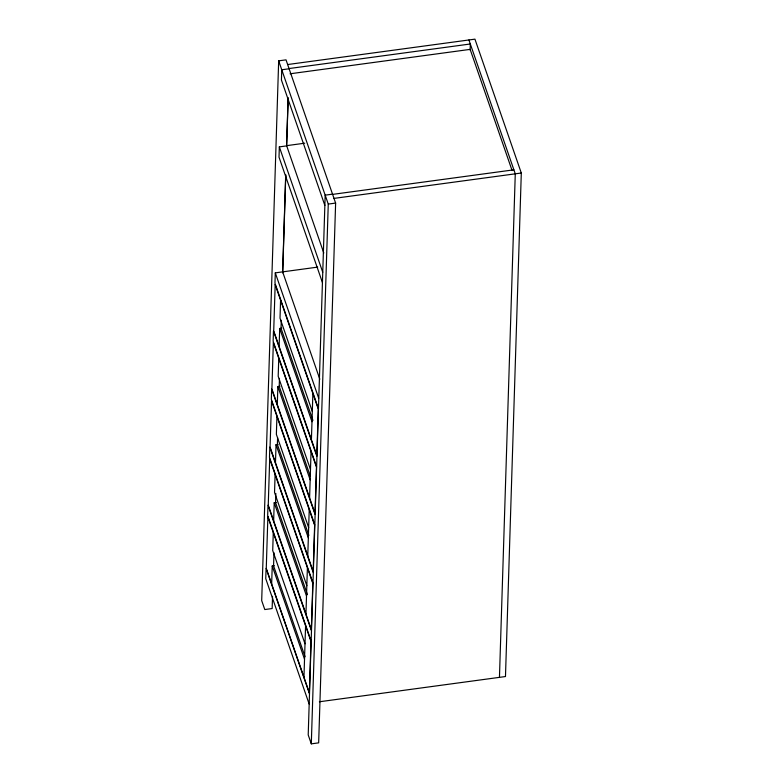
<?xml version="1.0" encoding="UTF-8"?>
<svg xmlns="http://www.w3.org/2000/svg" width="783" height="783" viewBox="0 0 783 783"><rect width="100%" height="100%" fill="white"/><g stroke="black" fill="none" stroke-linecap="round" stroke-linejoin="round"><path stroke-width="1.17" d="M332.53 194.155L325.18 195.153L308.208 734.924L311.301 743.85L318.661 742.852L335.623 203.081L286.02 59.851L278.67 60.849L261.698 600.62L264.791 609.546L272.151 608.548L272.533 596.333M317.692 267.111L275.293 272.866L274.97 283.143L318.387 408.53M286.695 145.883L279.335 146.881L279.012 157.158L322.43 282.546M271.662 583.961L272.23 565.972L274.334 565.688M273.277 532.557L272.719 550.547L305.008 643.812M273.649 520.734L274.216 502.745L276.321 502.461M275.107 474.469L274.539 492.458L306.838 585.723M275.479 462.645L276.047 444.656L278.141 444.372M276.928 416.38L276.37 434.369L308.659 527.625M277.299 404.557L277.867 386.567L279.971 386.283M278.758 358.291L278.19 376.28L310.489 469.536M279.13 346.468L279.697 328.478L281.792 328.185M280.578 300.202L280.02 318.192L312.309 411.447M282.624 272.65L285.697 174.873M286.617 145.55L288.115 97.885M273.981 552.739L273.57 565.796L305.067 656.751M275.841 493.427L275.557 502.559L307.455 594.669M277.593 437.619L277.378 444.47L308.874 535.425M279.453 378.385L279.208 386.381L310.303 476.181M281.283 320.296L281.028 328.292L312.926 420.402M282.702 272.709L285.775 175.02M323.79 253.017L286.617 145.658L288.193 98.081M303.961 677.226L305.576 625.813M305.947 613.989L307.396 567.724M307.768 555.901L309.226 509.635M309.598 497.812L311.047 451.546M311.419 439.723L312.877 393.457M311.301 743.85L328.263 204.079L278.67 60.849M470.123 50.092L470.309 43.985L289.035 68.552M499.456 677.354L515.273 173.826L468.919 39.962M287.645 64.539L474.938 39.15L521.302 173.014L505.475 676.541L319.386 701.764M289.113 68.777L281.753 69.765L281.43 80.052L324.857 205.44M290.072 73.788L470.143 49.378L512.121 170.596M286.617 145.658L304.744 143.201M332.609 194.38L513.883 169.813M333.998 198.393L521.302 173.014M328.263 204.079L335.623 203.081M279.335 146.881L322.753 272.269M282.643 271.867L319.826 379.226M275.293 272.866L318.71 398.244M279.697 328.478L311.986 421.734M316.88 456.332L273.463 330.955L273.14 341.231L316.557 466.619M277.867 386.567L310.166 479.822M315.06 514.421L271.642 389.043L271.319 399.32L314.737 524.708M276.047 444.656L308.336 537.911M313.229 572.51L269.812 447.132L269.489 457.409L312.906 582.797M274.216 502.745L306.515 596M311.409 630.609L267.992 505.221L267.669 515.498L311.086 640.885M272.23 565.972L304.528 659.227M309.5 693.797L266.083 568.419L265.76 578.696L309.177 704.083M267.874 516.946L266.259 568.35L309.363 692.838L310.978 641.434L267.874 516.946M269.695 458.848L268.246 505.123L311.35 629.61L312.809 583.345L269.695 458.848M271.525 400.759L270.066 447.024L313.18 571.521L314.629 525.256L271.525 400.759M273.345 342.67L271.897 388.936L315.001 513.433L316.459 467.167L273.345 342.67M275.176 284.581L273.717 330.847L316.831 455.344L318.28 409.078L275.176 284.581"/></g></svg>
